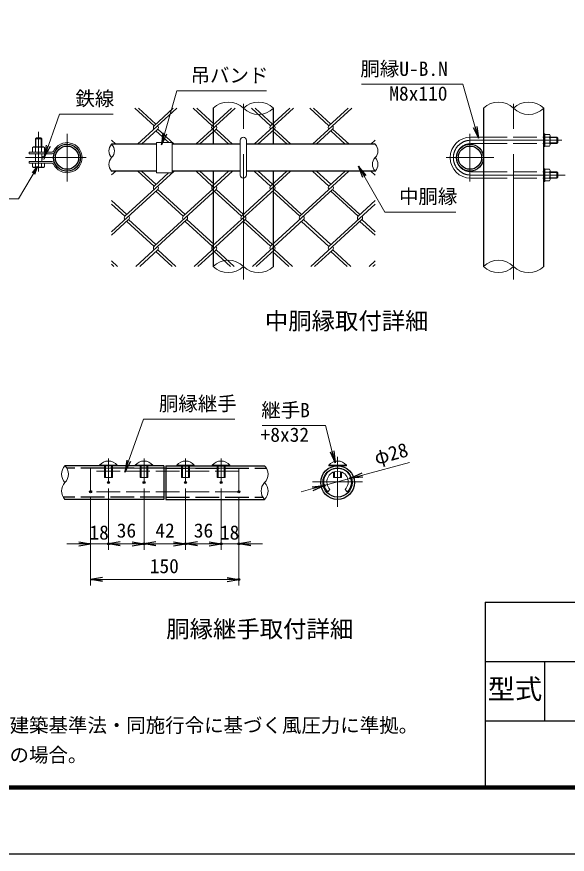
# Model space of a CAD drawing. Units: millimetres, scale not verified, with parts at other scales. Extents: x -6300 to 6300, y -4455 to 4455.
# Drawn here: x 810 to 3596, y -4455 to -219 of the extents above; entities that cross this region are included whole.
import ezdxf
from ezdxf.enums import TextEntityAlignment as Align

# ---------------------------------------------------------------- set-up
doc = ezdxf.new("R2010")
doc.units = ezdxf.units.MM
doc.header["$LTSCALE"] = 20
doc.header["$PDMODE"] = 32
doc.header["$PDSIZE"] = 10
doc.linetypes.add('DASHED', pattern=[7.5, 6, -1.5])
doc.linetypes.add('USER1', pattern=[50.8, 31.75, -6.35, 6.35, -6.35])
for name, color, linetype, lineweight in [('0-0_D-STR1', 1, 'Continuous', 25), ('0-1_D-STR3', 3, 'Continuous', 13), ('0-2_D-BMK', 2, 'USER1', 13), ('0-3_D-STR2', 7, 'Continuous', 13), ('0-4_D-STR-DIM', 7, 'Continuous', 13), ('0-A_D-STR-TXT', 7, 'Continuous', 13), ('0-B_D-TTL-TXT', 7, 'Continuous', 25), ('0-C_D-TTL', 7, 'Continuous', 25)]:
    doc.layers.add(name, color=color, linetype=linetype, lineweight=lineweight)
doc.layers.add('0-5_0', color=7, linetype='Continuous')
doc.layers.add('0-6_Defpoints', color=8, linetype='Continuous')
doc.styles.add('ＭＳ ゴシック', font='')
doc.styles.get('ＭＳ ゴシック').set_extended_font_data('MS Gothic')

# ---------------------------------------------------------------- blocks, each defined once
blk = doc.blocks.new('_Open')
at = {"layer": '0-5_0'}
blk.add_line((-20, 3.333), (0, 0), dxfattribs=at)
blk.add_lwpolyline([(-20, -3.333), (0, 0), (-20, 0)], dxfattribs=at)

msp = doc.modelspace()

# ---------------------------------------------------------------- linework, layer by layer
at = {"layer": '0-0_D-STR1'}
for p, q in [((1804.52, -681.47), (1804.52, -863.47)), ((2109.72, -863.47), (2109.72, -681.47)), ((3171.45, -681.47), (3171.45, -1481.47)), ((3476.65, -1481.47), (3476.65, -681.47)), ((1517.12, -863.47), (1290.46, -863.47)), ((1941.12, -863.47), (1597.12, -863.47)), ((2623.79, -863.47), (1973.12, -863.47)), ((1517.12, -999.47), (1290.46, -999.47)), ((1941.12, -999.47), (1597.12, -999.47)), ((1804.52, -999.47), (1804.52, -1481.47)), ((2623.79, -999.47), (1973.12, -999.47)), ((2109.72, -1481.47), (2109.72, -999.47)), ((1554.38, -2490.02), (1054.38, -2490.02)), ((1554.38, -2490.02), (1554.38, -2660.02)), ((1564.38, -2490.02), (1564.38, -2660.02)), ((1564.38, -2490.02), (2064.38, -2490.02)), ((1554.38, -2660.02), (1054.38, -2660.02)), ((1564.38, -2660.02), (2064.38, -2660.02))]:
    msp.add_line(p, q, dxfattribs=at)
at = {"layer": '0-0_D-STR1', "linetype": 'DASHED'}
for p, q in [((1554.38, -2501.52), (1063.33, -2501.52)), ((1564.38, -2501.52), (2073.33, -2501.52)), ((1554.38, -2648.52), (1045.44, -2648.52)), ((1564.38, -2648.52), (2055.44, -2648.52))]:
    msp.add_line(p, q, dxfattribs=at)
at = {"layer": '0-0_D-STR1'}
for centre, radius in [((1064.87, -931.47), 68), ((1064.87, -931.47), 58.8), ((3103.45, -931.47), 68), ((3103.45, -931.47), 58.8), ((2433.52, -2575.02), 85), ((2433.52, -2575.02), 73.5)]:
    msp.add_circle(centre, radius, dxfattribs=at)
at = {"layer": '0-1_D-STR3'}
for p, q in [((904.87, -836.27), (909.67, -831.47)), ((936.87, -836.27), (904.87, -836.27)), ((904.87, -877.47), (904.87, -836.27)), ((907.87, -877.47), (907.87, -833.27)), ((932.07, -831.47), (909.67, -831.47)), ((936.87, -836.27), (932.07, -831.47)), ((933.87, -877.47), (933.87, -833.27)), ((936.87, -877.47), (936.87, -836.27)), ((1941.12, -1019.47), (1941.12, -843.47)), ((1973.12, -1019.47), (1973.12, -843.47)), ((3107.45, -827.47), (3171.45, -827.47)), ((3476.65, -811.47), (3483.05, -811.47)), ((3483.05, -811.47), (3483.05, -875.47)), ((3483.05, -813.47), (3506.25, -813.47)), ((3506.25, -828.47), (3483.05, -828.47)), ((3509.05, -819.78), (3509.05, -866.05)), ((3509.05, -827.47), (3542.65, -827.47)), ((3509.05, -830.27), (3545.45, -830.27)), ((3547.45, -832.27), (3547.45, -854.67)), ((890.85, -880.36), (895.87, -877.47)), ((890.85, -903.47), (890.85, -880.36)), ((895.87, -877.47), (945.87, -877.47)), ((905.86, -903.47), (905.86, -880.36)), ((935.88, -903.47), (935.88, -880.36)), ((950.89, -880.36), (945.87, -877.47)), ((950.89, -903.47), (950.89, -880.36)), ((1517.12, -855.47), (1517.12, -1007.47)), ((1597.12, -855.47), (1517.12, -855.47)), ((1597.12, -855.47), (1597.12, -1007.47)), ((3107.45, -859.47), (3171.45, -859.47)), ((3506.25, -858.47), (3483.05, -858.47)), ((3483.05, -873.47), (3506.25, -873.47)), ((3509.05, -856.67), (3545.45, -856.67)), ((3509.05, -859.47), (3542.65, -859.47)), ((3542.65, -859.47), (3547.45, -854.67)), ((988.97, -903.47), (872.87, -903.47)), ((872.87, -911.47), (872.87, -903.47)), ((988.97, -911.47), (872.87, -911.47)), ((890.85, -903.47), (950.89, -903.47)), ((904.87, -951.47), (904.87, -911.47)), ((936.87, -951.47), (936.87, -911.47)), ((872.87, -959.47), (872.87, -951.47)), ((988.97, -951.47), (872.87, -951.47)), ((988.97, -959.47), (872.87, -959.47)), ((890.85, -959.47), (890.85, -977.88)), ((950.89, -959.47), (890.85, -959.47)), ((905.86, -959.47), (905.86, -977.88)), ((935.88, -959.47), (935.88, -977.88)), ((950.89, -959.47), (950.89, -977.88)), ((895.67, -980.67), (890.85, -977.88)), ((946.07, -980.67), (895.67, -980.67)), ((946.07, -980.67), (950.89, -977.88)), ((1597.12, -1007.47), (1517.12, -1007.47)), ((3107.45, -1003.47), (3171.45, -1003.47)), ((3476.65, -987.47), (3483.05, -987.47)), ((3483.05, -987.47), (3483.05, -1051.47)), ((3483.05, -989.47), (3506.25, -989.47)), ((3506.25, -1004.47), (3483.05, -1004.47)), ((3509.05, -995.78), (3509.05, -1042.05)), ((3509.05, -1003.47), (3542.65, -1003.47)), ((3509.05, -1006.27), (3545.45, -1006.27)), ((3547.45, -1008.27), (3547.45, -1030.67)), ((3107.45, -1035.47), (3171.45, -1035.47)), ((3506.25, -1034.47), (3483.05, -1034.47)), ((3483.05, -1049.47), (3506.25, -1049.47)), ((3509.05, -1032.67), (3545.45, -1032.67)), ((3509.05, -1035.47), (3542.65, -1035.47)), ((3542.65, -1035.47), (3547.45, -1030.67)), ((1229.88, -2486.55), (1318.88, -2486.55)), ((1229.88, -2486.55), (1229.88, -2490.02)), ((1229.88, -2490.02), (1318.88, -2490.02)), ((1318.88, -2486.55), (1318.88, -2490.02)), ((1409.88, -2486.55), (1498.88, -2486.55)), ((1409.88, -2486.55), (1409.88, -2490.02)), ((1409.88, -2490.02), (1498.88, -2490.02)), ((1498.88, -2486.55), (1498.88, -2490.02)), ((1708.88, -2486.55), (1619.88, -2486.55)), ((1619.88, -2486.55), (1619.88, -2490.02)), ((1708.88, -2490.02), (1619.88, -2490.02)), ((1708.88, -2486.55), (1708.88, -2490.02)), ((1888.88, -2486.55), (1799.88, -2486.55)), ((1799.88, -2486.55), (1799.88, -2490.02)), ((1888.88, -2490.02), (1799.88, -2490.02)), ((1888.88, -2486.55), (1888.88, -2490.02)), ((2478.02, -2486.55), (2389.02, -2486.55)), ((2389.02, -2486.55), (2389.02, -2490.02)), ((2478.02, -2490.02), (2389.02, -2490.02)), ((2413.52, -2490.02), (2413.52, -2492.41)), ((2418.52, -2490.02), (2418.52, -2491.35)), ((2448.52, -2490.02), (2448.52, -2491.35)), ((2453.52, -2490.02), (2453.52, -2492.41)), ((2478.02, -2486.55), (2478.02, -2490.02)), ((2413.52, -2521.36), (2413.52, -2550.02)), ((2418.52, -2519.64), (2418.52, -2550.02)), ((2448.52, -2519.64), (2448.52, -2550.02)), ((2453.52, -2521.36), (2453.52, -2550.02)), ((2453.52, -2550.02), (2413.52, -2550.02)), ((2395.33, -2609.7), (2384.02, -2621.02)), ((2471.7, -2609.7), (2483.02, -2621.02))]:
    msp.add_line(p, q, dxfattribs=at)
at = {"layer": '0-1_D-STR3', "linetype": 'DASHED'}
for p, q in [((3171.45, -827.47), (3476.65, -827.47)), ((3171.45, -859.47), (3476.65, -859.47)), ((3171.45, -1003.47), (3476.65, -1003.47)), ((3171.45, -1035.47), (3476.65, -1035.47)), ((1254.38, -2490.02), (1254.38, -2550.02)), ((1259.38, -2490.02), (1259.38, -2550.02)), ((1289.38, -2490.02), (1289.38, -2550.02)), ((1294.38, -2490.02), (1294.38, -2550.02)), ((1434.38, -2490.02), (1434.38, -2550.02)), ((1439.38, -2490.02), (1439.38, -2550.02)), ((1469.38, -2490.02), (1469.38, -2550.02)), ((1474.38, -2490.02), (1474.38, -2550.02)), ((1644.38, -2490.02), (1644.38, -2550.02)), ((1649.38, -2490.02), (1649.38, -2550.02)), ((1679.38, -2490.02), (1679.38, -2550.02)), ((1684.38, -2490.02), (1684.38, -2550.02)), ((1824.38, -2490.02), (1824.38, -2550.02)), ((1829.38, -2490.02), (1829.38, -2550.02)), ((1859.38, -2490.02), (1859.38, -2550.02)), ((1864.38, -2490.02), (1864.38, -2550.02)), ((1184.38, -2501.52), (1184.38, -2621.02)), ((1934.38, -2501.52), (1184.38, -2501.52)), ((1934.38, -2517.52), (1184.38, -2517.52)), ((1934.38, -2501.52), (1934.38, -2621.02)), ((1254.38, -2550.02), (1294.38, -2550.02)), ((1434.38, -2550.02), (1474.38, -2550.02)), ((1684.38, -2550.02), (1644.38, -2550.02)), ((1864.38, -2550.02), (1824.38, -2550.02)), ((1934.38, -2621.02), (1184.38, -2621.02))]:
    msp.add_line(p, q, dxfattribs=at)
at = {"layer": '0-1_D-STR3'}
for points in [[(3476.65, -811.47), (3476.65, -875.47), (3483.05, -875.47)], [(3547.45, -832.27), (3542.65, -827.47), (3542.65, -859.47)], [(3476.65, -987.47), (3476.65, -1051.47), (3483.05, -1051.47)], [(3547.45, -1008.27), (3542.65, -1003.47), (3542.65, -1035.47)]]:
    msp.add_lwpolyline(points, dxfattribs=at)
msp.add_circle((944.87, -931.47), 8, dxfattribs=at)
for centre, radius, start, end in [((1957.12, -843.47), 16, 0, 180), ((3107.45, -931.47), 104, 90, 270), ((3497.85, -820.97), 11.26, 318.21899, 41.78101), ((3467.47, -843.47), 41.58, 338.85295, 21.14705), ((898.35, -891.33), 13.29, 55.61584, 124.38415), ((920.87, -927.72), 49.68, 72.4121, 107.5879), ((943.38, -891.33), 13.29, 55.61586, 124.38414), ((1064.87, -931.47), 76, 205.37693, 154.62307), ((1064.87, -931.47), 68, 205.37693, 154.62307), ((3107.45, -931.47), 72, 90, 270), ((3107.45, -931.47), 72, 90, 270), ((3497.61, -865.97), 11.44, 319.0514, 40.9486), ((988.97, -895.47), 8, 270, 334.62307), ((988.97, -895.47), 16, 270, 334.62307), ((988.97, -967.47), 16, 25.37693, 90), ((988.97, -967.47), 8, 25.37693, 90), ((898.35, -966.91), 13.29, 235.61585, 304.38415), ((920.87, -930.53), 49.68, 252.4121, 287.5879), ((943.38, -966.91), 13.29, 235.61585, 304.38415), ((3497.85, -996.97), 11.26, 318.21899, 41.78101), ((3467.47, -1019.47), 41.58, 338.85295, 21.14705), ((1957.12, -1019.47), 16, 180, 0), ((3497.61, -1041.97), 11.44, 319.0514, 40.9486), ((1274.38, -2524.52), 58.5, 40.47549, 139.52451), ((1454.38, -2524.52), 58.5, 40.47549, 139.52451), ((1664.38, -2524.52), 58.5, 40.47549, 139.52451), ((1844.38, -2524.52), 58.5, 40.47549, 139.52451), ((2433.52, -2524.52), 58.5, 40.47549, 139.52451), ((2433.52, -2571.52), 70, 315, 225), ((2433.52, -2571.52), 54, 315, 225)]:
    msp.add_arc(centre, radius, start, end, dxfattribs=at)
at = {"layer": '0-2_D-BMK'}
for p, q in [((1957.12, -1548.13), (1957.12, -614.8)), ((3324.05, -1548.13), (3324.05, -614.8)), ((920.87, -1001.14), (920.87, -801.15)), ((1064.87, -811.47), (1064.87, -1051.47)), ((3103.45, -811.47), (3103.45, -1051.47)), ((3107.45, -843.47), (3569.02, -843.47)), ((1161.95, -931.47), (855.28, -931.47)), ((3223.45, -931.47), (2983.45, -931.47)), ((3107.45, -1019.47), (3585.82, -1019.47)), ((1274.38, -2453.59), (1274.38, -2574.14)), ((1454.38, -2453.59), (1454.38, -2574.14)), ((1664.38, -2453.59), (1664.38, -2574.14)), ((1844.38, -2453.59), (1844.38, -2574.14)), ((2433.52, -2444.95), (2433.52, -2698.09)), ((2306.95, -2571.52), (2560.09, -2571.52))]:
    msp.add_line(p, q, dxfattribs=at)
msp.add_arc((3107.45, -931.47), 88, 90, 270, dxfattribs=at)
at = {"layer": '0-3_D-STR2'}
for p, q in [((1505.05, -770.07), (1408.36, -681.47)), ((1620.68, -681.47), (1422.07, -863.47)), ((1514.52, -761.39), (1427.3, -681.47)), ((1601.74, -681.47), (1505.05, -770.07)), ((1799.96, -770.06), (1703.27, -681.47)), ((1915.6, -681.47), (1716.98, -863.47)), ((1809.43, -761.39), (1722.21, -681.47)), ((1896.65, -681.47), (1799.96, -770.07)), ((2094.87, -770.07), (1998.18, -681.47)), ((2210.51, -681.47), (2011.89, -863.47)), ((2104.34, -761.39), (2017.12, -681.47)), ((2191.56, -681.47), (2094.87, -770.07)), ((2389.78, -770.07), (2293.09, -681.47)), ((2505.42, -681.47), (2306.8, -863.47)), ((2399.25, -761.39), (2312.03, -681.47)), ((2486.47, -681.47), (2389.78, -770.07)), ((1523.99, -787.43), (1441.01, -863.47)), ((1579.3, -855.47), (1514.52, -796.11)), ((1606.97, -863.47), (1523.99, -787.43)), ((1818.9, -787.43), (1735.92, -863.47)), ((1882.94, -863.47), (1809.43, -796.11)), ((1901.88, -863.47), (1818.9, -787.43)), ((2113.82, -787.43), (2030.83, -863.47)), ((2177.85, -863.47), (2104.34, -796.11)), ((2196.8, -863.47), (2113.82, -787.43)), ((2408.73, -787.43), (2325.75, -863.47)), ((2472.76, -863.47), (2399.25, -796.11)), ((2491.71, -863.47), (2408.73, -787.43)), ((1312.06, -863.47), (1290.46, -843.67)), ((2623.79, -843.23), (2601.71, -863.47)), ((1293.12, -863.47), (1290.46, -861.03)), ((2623.79, -860.59), (2620.66, -863.47)), ((1292.6, -999.47), (1290.46, -1001.42)), ((1311.54, -999.47), (1290.46, -1018.79)), ((1606.45, -999.47), (1357.59, -1227.5)), ((1505.05, -1075.03), (1422.59, -999.47)), ((1514.52, -1066.34), (1441.53, -999.47)), ((1578.78, -1007.47), (1505.05, -1075.03)), ((1901.36, -999.47), (1652.5, -1227.5)), ((1799.96, -1075.03), (1717.5, -999.47)), ((1809.43, -1066.34), (1736.44, -999.47)), ((1882.42, -999.47), (1799.96, -1075.03)), ((2196.27, -999.47), (1947.41, -1227.5)), ((2094.87, -1075.03), (2012.41, -999.47)), ((2104.34, -1066.34), (2031.36, -999.47)), ((2177.33, -999.47), (2094.87, -1075.03)), ((2491.19, -999.47), (2242.32, -1227.5)), ((2389.78, -1075.03), (2307.32, -999.47)), ((2399.25, -1066.34), (2326.27, -999.47)), ((2472.24, -999.47), (2389.78, -1075.03)), ((2623.79, -1019.22), (2602.23, -999.47)), ((2623.79, -1001.86), (2621.18, -999.47)), ((1523.99, -1092.39), (1290.46, -1306.38)), ((1818.9, -1092.39), (1505.05, -1379.98)), ((1652.5, -1227.5), (1514.52, -1101.07)), ((1661.98, -1218.82), (1523.99, -1092.39)), ((2113.82, -1092.39), (1799.96, -1379.98)), ((1947.41, -1227.5), (1809.43, -1101.07)), ((1956.89, -1218.82), (1818.9, -1092.39)), ((2408.73, -1092.39), (2094.87, -1379.98)), ((2242.32, -1227.5), (2104.34, -1101.07)), ((2251.8, -1218.82), (2113.82, -1092.39)), ((2537.47, -1227.72), (2399.25, -1101.07)), ((2546.95, -1219.04), (2408.73, -1092.39)), ((1367.06, -1218.82), (1290.46, -1148.63)), ((1357.59, -1227.5), (1290.46, -1165.99)), ((2623.79, -1165.99), (2390.02, -1380.2)), ((2623.79, -1148.63), (2537.47, -1227.72)), ((1376.54, -1244.87), (1290.46, -1323.74)), ((1505.28, -1380.2), (1367.06, -1253.55)), ((1514.76, -1371.52), (1376.54, -1244.87)), ((1671.69, -1245.08), (1413.72, -1481.47)), ((1799.96, -1379.98), (1661.98, -1253.55)), ((1809.43, -1371.3), (1671.45, -1244.87)), ((1966.36, -1244.87), (1708.16, -1481.47)), ((2094.87, -1379.98), (1956.89, -1253.55)), ((2104.34, -1371.3), (1966.36, -1244.87)), ((2261.27, -1244.87), (2003.07, -1481.47)), ((2390.02, -1380.2), (2251.8, -1253.55)), ((2399.49, -1371.52), (2261.27, -1244.87)), ((2556.42, -1245.08), (2298.45, -1481.47)), ((2623.79, -1324.18), (2546.95, -1253.76)), ((2623.79, -1306.82), (2556.42, -1245.08)), ((1524.23, -1397.56), (1432.67, -1481.47)), ((1615.79, -1481.47), (1523.99, -1397.34)), ((1818.9, -1397.34), (1727.1, -1481.47)), ((1910.71, -1481.47), (1818.9, -1397.34)), ((2113.82, -1397.34), (2022.01, -1481.47)), ((2205.62, -1481.47), (2113.82, -1397.34)), ((2408.96, -1397.56), (2317.4, -1481.47)), ((2500.53, -1481.47), (2408.96, -1397.56)), ((1596.85, -1481.47), (1514.52, -1406.03)), ((1891.76, -1481.47), (1809.43, -1406.03)), ((2186.67, -1481.47), (2104.34, -1406.03)), ((2481.58, -1481.47), (2399.49, -1406.24)), ((1320.88, -1481.47), (1290.46, -1453.58)), ((1301.94, -1481.47), (1290.46, -1470.94)), ((2623.79, -1454.02), (2593.84, -1481.47)), ((2623.79, -1471.38), (2612.78, -1481.47))]:
    msp.add_line(p, q, dxfattribs=at)
for centre, start, end in [((1514.5, -778.77), 137.5, 222.5), ((1514.5, -778.77), 317.5, 42.5), ((1809.41, -778.77), 137.5, 222.5), ((1809.41, -778.77), 317.5, 42.5), ((2104.32, -778.77), 137.5, 222.5), ((2104.32, -778.77), 317.5, 42.5), ((2399.23, -778.77), 137.5, 222.5), ((2399.23, -778.77), 317.5, 42.5), ((1514.5, -1083.73), 137.5, 222.5), ((1514.5, -1083.73), 317.5, 42.5), ((1809.67, -1083.92), 137.5, 222.5), ((1809.67, -1083.92), 317.5, 42.5), ((2104.58, -1083.92), 137.5, 222.5), ((2104.58, -1083.92), 317.5, 42.5), ((2399.49, -1083.92), 137.5, 222.5), ((2399.49, -1083.92), 317.5, 42.5), ((1367.51, -1236.64), 137.5, 222.5), ((1367.51, -1236.64), 317.5, 42.5), ((1662.21, -1236.4), 137.5, 222.5), ((1662.21, -1236.4), 317.5, 42.5), ((1957.12, -1236.4), 137.5, 222.5), ((1957.12, -1236.4), 317.5, 42.5), ((2252.25, -1236.64), 137.5, 222.5), ((2252.25, -1236.64), 317.5, 42.5), ((2547.16, -1236.64), 137.5, 222.5), ((2547.16, -1236.64), 317.5, 42.5), ((1514.5, -1388.69), 137.5, 222.5), ((1514.5, -1388.69), 317.5, 42.5), ((1809.67, -1388.88), 137.5, 222.5), ((1809.67, -1388.88), 317.5, 42.5), ((2104.58, -1388.88), 137.5, 222.5), ((2104.58, -1388.88), 317.5, 42.5), ((2399.49, -1388.88), 137.5, 222.5), ((2399.49, -1388.88), 317.5, 42.5)]:
    msp.add_arc(centre, 12.85, start, end, dxfattribs=at)
at = {"layer": '0-4_D-STR-DIM'}
for p, q in [((2797.79, -2473.08), (2559.02, -2537.6)), ((2365.94, -2589.78), (2501.09, -2553.26)), ((1274.38, -2604.14), (1274.38, -2915.02)), ((1274.38, -2604.14), (1274.38, -2915.02)), ((1454.38, -2604.14), (1454.38, -2915.02)), ((1454.38, -2604.14), (1454.38, -2915.02)), ((1664.38, -2604.14), (1664.38, -2915.02)), ((1664.38, -2604.14), (1664.38, -2915.02)), ((1844.38, -2604.14), (1844.38, -2915.02)), ((1844.38, -2604.14), (1844.38, -2915.02)), ((2308.02, -2605.43), (2250.1, -2621.09)), ((1184.38, -2651.02), (1184.38, -2915.02)), ((1184.38, -2651.02), (1184.38, -3095.02)), ((1934.38, -2651.02), (1934.38, -2915.02)), ((1934.38, -2651.02), (1934.38, -3095.02)), ((1124.38, -2885.02), (1064.38, -2885.02)), ((1184.38, -2885.02), (1274.38, -2885.02)), ((1334.38, -2885.02), (1394.38, -2885.02)), ((1334.38, -2885.02), (1394.38, -2885.02)), ((1514.38, -2885.02), (1604.38, -2885.02)), ((1724.38, -2885.02), (1784.38, -2885.02)), ((1784.38, -2885.02), (1724.38, -2885.02)), ((1844.38, -2885.02), (1934.38, -2885.02)), ((1994.38, -2885.02), (2054.38, -2885.02)), ((1244.38, -3065.02), (1874.38, -3065.02))]:
    msp.add_line(p, q, dxfattribs=at)
for centre, radius, start, end in [((1880.82, -758.25), 108.25, 45.18146, 134.81854), ((2033.42, -758.25), 108.25, 45.18146, 134.81854), ((3247.75, -758.25), 108.25, 45.18146, 134.81854), ((3400.35, -758.25), 108.25, 45.18146, 134.81854), ((2033.42, -604.68), 108.25, 225.18146, 314.81854), ((3400.35, -604.68), 108.25, 225.18146, 314.81854), ((1324.67, -897.47), 48.24, 135.18146, 224.81854), ((1256.24, -897.47), 48.24, 315.18146, 44.81854), ((2589.57, -897.47), 48.24, 315.18146, 44.81854), ((1324.67, -965.47), 48.24, 135.18146, 224.81854), ((2658.01, -965.47), 48.24, 135.18146, 224.81854), ((2589.57, -965.47), 48.24, 315.18146, 44.81854), ((1880.82, -1558.25), 108.25, 45.18146, 134.81854), ((1880.82, -1404.68), 108.25, 225.18146, 314.81854), ((2033.42, -1404.68), 108.25, 225.18146, 314.81854), ((3247.75, -1558.25), 108.25, 45.18146, 134.81854), ((3247.75, -1404.68), 108.25, 225.18146, 314.81854), ((3400.35, -1404.68), 108.25, 225.18146, 314.81854), ((1097.15, -2532.52), 60.3, 135.18146, 224.81854), ((1011.61, -2532.52), 60.3, 315.18146, 44.81854), ((2021.61, -2532.52), 60.3, 315.18146, 44.81854), ((1097.15, -2617.52), 60.3, 135.18146, 224.81854), ((2107.15, -2617.52), 60.3, 135.18146, 224.81854), ((2021.61, -2617.52), 60.3, 315.18146, 44.81854)]:
    msp.add_arc(centre, radius, start, end, dxfattribs=at)
at = {"layer": '0-6_Defpoints'}
for p in [(1274.38, -2574.14), (1454.38, -2574.14), (1664.38, -2574.14), (1844.38, -2574.14), (2501.09, -2553.26), (1184.38, -2621.02), (1934.38, -2621.02), (2365.94, -2589.78), (1274.38, -2885.02), (1454.38, -2885.02), (1664.38, -2885.02), (1844.38, -2885.02), (1934.38, -2885.02), (1934.38, -3065.02)]:
    msp.add_point(p, dxfattribs=at)
at = {"layer": '0-A_D-STR-TXT'}
for points in [[(2554.42, -560.48), (3066.72, -560.48), (3145.57, -831.69)], [(2073.68, -593.43), (1620.01, -593.43), (1543.02, -865.03)], [(1297.93, -711.69), (1026.62, -711.69), (950.12, -926.91)], [(307.49, -1140.29), (820.17, -1140.29), (915.26, -978.61)], [(3032.67, -1206.47), (2672.66, -1206.47), (2541.08, -977.05)], [(1913.08, -2254.15), (1451.03, -2254.15), (1357.3, -2519.68)], [(2051.79, -2286.26), (2371.83, -2286.26), (2420.5, -2473.42)]]:
    msp.add_lwpolyline(points, dxfattribs=at)
at = {"layer": '0-C_D-TTL'}
for p, q in [((3180, -3180), (3180, -4110)), ((3180, -3180), (5880, -3180)), ((3180, -3480), (5880, -3480)), ((3480, -3480), (3480, -3780)), ((3180, -3780), (5880, -3780))]:
    msp.add_line(p, q, dxfattribs=at)
at = {"layer": '0-C_D-TTL', "color": 2}
msp.add_lwpolyline([(-6300, 4455), (6300, 4455), (6300, -4455), (-6300, -4455)], close=True, dxfattribs=at)
at = {"layer": '0-C_D-TTL'}
for points in [[(-5895, 4125), (5895, 4125), (5895, -4125), (-5895, -4125)], [(-5891.25, 4121.25), (5891.25, 4121.25), (5891.25, -4121.25), (-5891.25, -4121.25)], [(-5887.5, 4117.5), (5887.5, 4117.5), (5887.5, -4117.5), (-5887.5, -4117.5)], [(-5883.75, 4113.75), (5883.75, 4113.75), (5883.75, -4113.75), (-5883.75, -4113.75)], [(-5880, 4110), (5880, 4110), (5880, -4110), (-5880, -4110)]]:
    msp.add_lwpolyline(points, close=True, dxfattribs=at)

# ---------------------------------------------------------------- block references
at = {"layer": '0-4_D-STR-DIM', "xscale": 3, "yscale": 3}
for p, rotation in [((2501.09, -2553.26), 195.12217), ((2365.94, -2589.78), 15.12217), ((1274.38, -2885.02), 180), ((1274.38, -2885.02), 180), ((1454.38, -2885.02), 180), ((1664.38, -2885.02), 180), ((1934.38, -2885.02), 180), ((1184.38, -3065.02), 180)]:
    msp.add_blockref('_Open', p, dxfattribs=dict(at, rotation=rotation))
for p in [(1184.38, -2885.02), (1454.38, -2885.02), (1664.38, -2885.02), (1844.38, -2885.02), (1844.38, -2885.02), (1934.38, -3065.02)]:
    msp.add_blockref('_Open', p, dxfattribs=at)
at = {"layer": '0-A_D-STR-TXT'}
for p, xscale, yscale, rotation in [((3146.13, -833.61), 3, 3, 286.2108), ((1542.48, -866.95), 3, 3, 254.17414), ((949.45, -928.79), 3, 3, 250.43412), ((916.27, -976.89), 2, 2, 59.5375), ((2540.09, -975.32), 3, 3, 119.83396), ((2421, -2475.35), 3, 3, 284.57643), ((1356.64, -2521.57), 3, 3, 250.55783)]:
    msp.add_blockref('_Open', p, dxfattribs=dict(at, xscale=xscale, yscale=yscale, rotation=rotation))

# ---------------------------------------------------------------- texts
at = {"layer": '0-4_D-STR-DIM', "style": 'ＭＳ ゴシック'}
msp.add_text('φ28', height=72.14, rotation=15.122, dxfattribs=at).set_placement((2635.62, -2506.42), align=Align.BOTTOM_LEFT)
for s, p in [('18', (1178.35, -2885.15)), ('36', (1316.23, -2874.9)), ('42', (1511.8, -2874.9)), ('36', (1706.23, -2874.9)), ('18', (1838.35, -2885.15)), ('150', (1483.41, -3054.9))]:
    msp.add_text(s, height=72.14, dxfattribs=at).set_placement(p, align=Align.BOTTOM_LEFT)
at = {"layer": '0-A_D-STR-TXT', "style": 'ＭＳ ゴシック'}
for s, p in [('胴縁U-B.N', (2549.09, -539.5)), ('吊バンド', (1689.92, -572.65)), ('鉄線', (1107.19, -690.14)), ('M8x110', (2695.28, -664.65)), ('中胴縁', (2744.47, -1185.5)), ('胴縁継手', (1529.7, -2233.18)), ('継手B', (2047.6, -2266.24)), ('+8x32', (2044.17, -2390.44))]:
    msp.add_text(s, height=72.14, dxfattribs=at).set_placement(p, align=Align.BOTTOM_LEFT)
at = {"layer": '0-B_D-TTL-TXT', "style": 'ＭＳ ゴシック'}
for s, height, p in [('中胴縁取付詳細', 86.66, (2065.89, -1826.77)), ('胴縁継手取付詳細', 86.66, (1566.91, -3385)), ('型式', 101, (3193.55, -3699.8)), ('（設計条件）風荷重：昭和57年改正 建築基準法・同施行令に基づく風圧力に準拠。', 72.14, (-848.67, -3860.4)), ('（基礎条件）長期許容地耐力98kN/m の場合。', 72.14, (-848.67, -4010.4))]:
    msp.add_text(s, height=height, dxfattribs=at).set_placement(p, align=Align.BOTTOM_LEFT)

doc.saveas('drawing.dxf')
